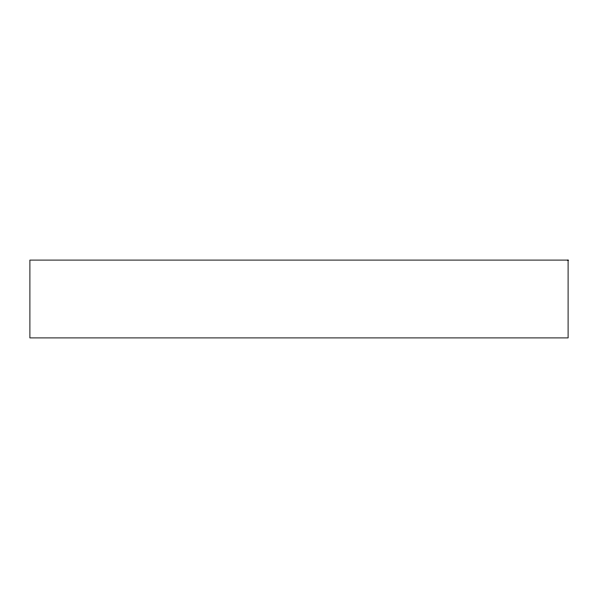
<?xml version="1.0" encoding="UTF-8"?>
<svg xmlns="http://www.w3.org/2000/svg" width="598" height="598" viewBox="0 0 598 598"><rect width="100%" height="100%" fill="white"/><g stroke="black" fill="none" stroke-linecap="round" stroke-linejoin="round"><path stroke-width="0.9" d="M568.1 260.093L29.9 260.093L29.9 337.907L568.1 337.907L568.1 260.093"/></g></svg>
